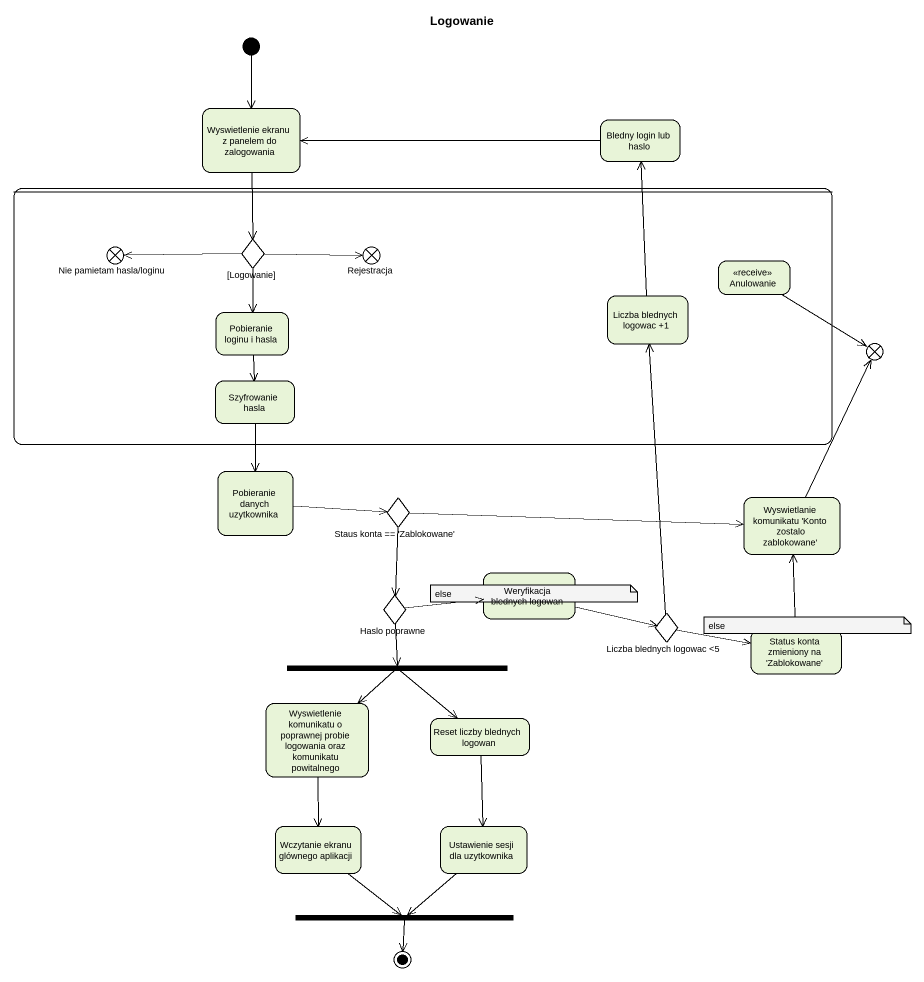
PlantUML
@startuml
title Logowanie
hide empty description
state "Wyswietlenie ekranu z panelem do zalogowania" as Wyswietlenie_ekranu_z
state "Bledny login lub haslo" as Bledny_login_lub_haslo
state " " as state1 {
  state "Nie pamietam hasla/loginu" as Nie_pamietam_hasla_loginu <<end>>
  state "[Logowanie]" as Logowanie <<choice>>
  state Rejestracja <<end>>
  state Anulowanie <<receive>>
  state "Liczba blednych logowac +1" as Liczba_blednych_logowac_1
  state "Pobieranie loginu i hasla" as Pobieranie_loginu_i_hasla
  state "Szyfrowanie hasla" as Szyfrowanie_hasla
}
state flowfinal1 <<end>>
state "Pobieranie danych uzytkownika" as Pobieranie_danych
state "Staus konta == 'Zablokowane'" as Staus_konta_Zablokowane <<choice>>
state "Wyswietlanie komunikatu 'Konto zostalo zablokowane'" as Wyswietlanie_komunikatu
state "Weryfikacja blednych logowan" as Weryfikacja_blednych_logowan
state "Haslo poprawne" as Haslo_poprawne <<choice>>
state "Liczba blednych logowac <5" as Liczba_blednych_logowac_5 <<choice>>
state "Status konta zmieniony na 'Zablokowane'" as Status_konta_zmieniony_na
state fork1 <<fork>>
state "Wyswietlenie komunikatu o poprawnej probie logowania oraz komunikatu powitalnego" as Wyswietlenie_komunikatu_o
state "Reset liczby blednych logowan" as Reset_liczby_blednych
state "Wczytanie ekranu glównego aplikacji" as Wczytanie_ekranu_glównego
state "Ustawienie sesji dla uzytkownika" as Ustawienie_sesji_dla
state fork2 <<join>>
[*] --> Wyswietlenie_ekranu_z
Wyswietlenie_ekranu_z --> Logowanie
Bledny_login_lub_haslo -left-> Wyswietlenie_ekranu_z
Logowanie -left-> Nie_pamietam_hasla_loginu
Logowanie -right-> Rejestracja
Logowanie --> Pobieranie_loginu_i_hasla
Anulowanie --> flowfinal1
Liczba_blednych_logowac_1 -up-> Bledny_login_lub_haslo
Pobieranie_loginu_i_hasla --> Szyfrowanie_hasla
Szyfrowanie_hasla --> Pobieranie_danych
Pobieranie_danych -right-> Staus_konta_Zablokowane
Staus_konta_Zablokowane -right-> Wyswietlanie_komunikatu
Staus_konta_Zablokowane --> Haslo_poprawne
Wyswietlanie_komunikatu -up-> flowfinal1
Weryfikacja_blednych_logowan -right-> Liczba_blednych_logowac_5
Haslo_poprawne -right-> Weryfikacja_blednych_logowan
Haslo_poprawne --> fork1
Liczba_blednych_logowac_5 -up-> Liczba_blednych_logowac_1
Liczba_blednych_logowac_5 -right-> Status_konta_zmieniony_na
Status_konta_zmieniony_na -up-> Wyswietlanie_komunikatu
fork1 --> Wyswietlenie_komunikatu_o
fork1 --> Reset_liczby_blednych
Wyswietlenie_komunikatu_o --> Wczytanie_ekranu_glównego
Reset_liczby_blednych --> Ustawienie_sesji_dla
Wczytanie_ekranu_glównego --> fork2
Ustawienie_sesji_dla --> fork2
fork2 --> [*]
note as N1
  else
end note
note as N2
  else
end note
@enduml
